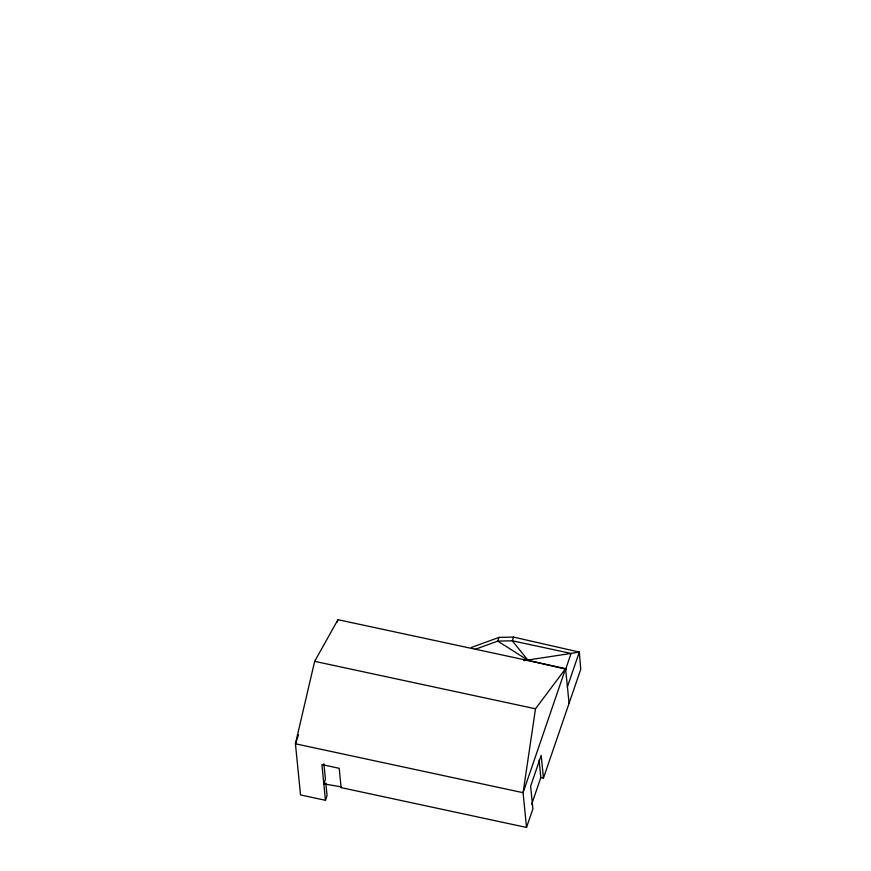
<?xml version="1.0" encoding="UTF-8"?>
<svg xmlns="http://www.w3.org/2000/svg" width="871" height="871" viewBox="0 0 871 871"><rect width="100%" height="100%" fill="white"/><g stroke="black" fill="none" stroke-linecap="round" stroke-linejoin="round"><path stroke-width="1.31" d="M298.503 734.841L295.432 743.79L523.068 792.697L565.606 668.601L535.502 708.787L523.068 792.697L526.53 827.45L341.116 787.613L339.189 768.298L321.9 764.586L325.46 800.297L300.539 794.94L295.432 743.79L314.66 661.339L337.97 619.695L565.606 668.601L569.068 703.343M337.088 622.253L337.97 619.695M325.46 800.297L327.071 795.604L325.808 782.996M341.116 787.613L341.367 786.872L323.827 783.9L325.438 779.207L323.892 763.758M539.105 760.143L540.847 777.52L543.46 778.086L580.739 669.309L579.324 652.096L513.552 637.093L499.018 637.398L497.755 641.1L475.109 649.352M513.552 637.093L512.29 640.795L528.033 660.338L565.921 669.222M565.41 669.984L571.082 653.424L579.324 652.096L567.424 686.827M531.615 804.456L540.847 777.52M526.53 827.45L532.9 808.865L530.635 786.143L541.185 755.353L543.46 778.086M471.342 647.491L499.018 637.398M524.048 660.599L571.082 653.424L512.29 640.795L497.755 641.1L528.033 660.338L524.048 660.349M314.66 661.339L535.502 708.787"/></g></svg>
